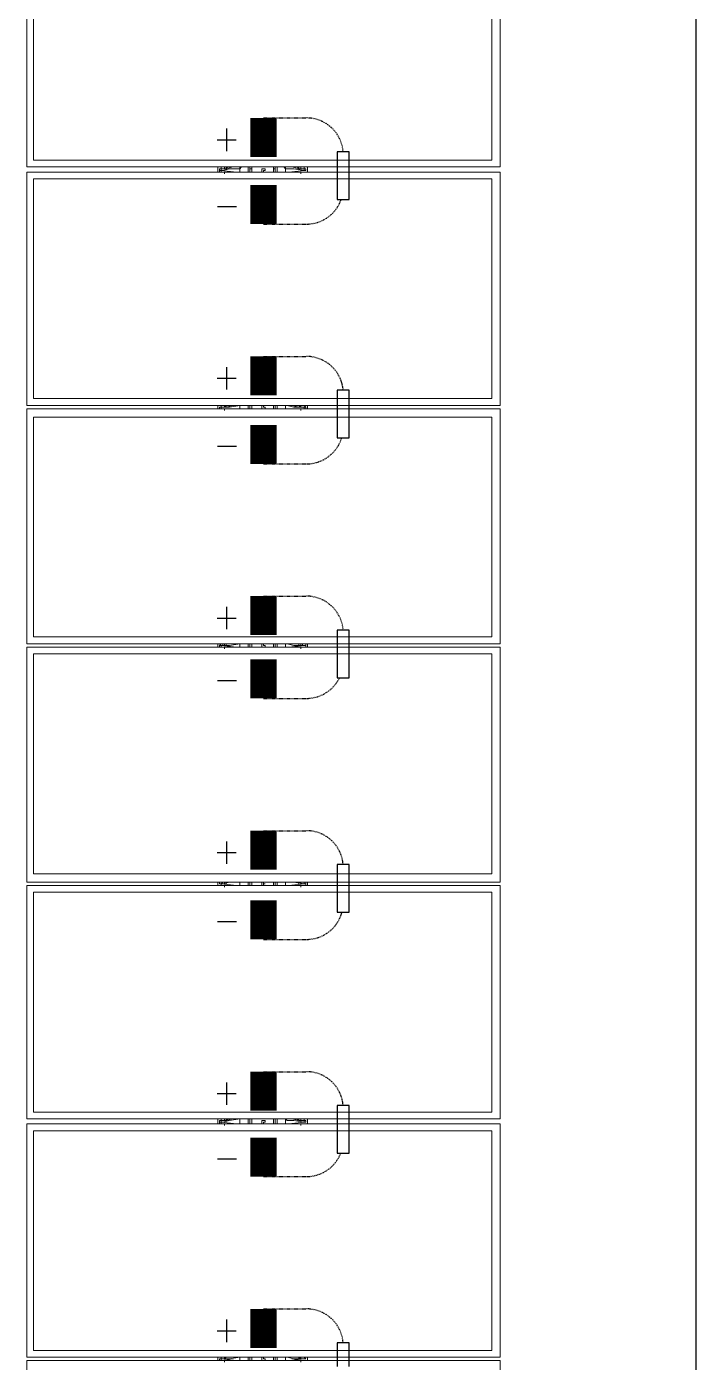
# Model space of a CAD drawing. Header units: feet. Extents: x -13743 to 68376, y -48 to 67763.
# Drawn here: x 1150 to 1278, y 65443.7 to 65699.2 of the extents above; entities that cross this region are included whole.
import ezdxf
from ezdxf.lldxf.tags import DXFTag

# ---------------------------------------------------------------- set-up
doc = ezdxf.new("R2010")
doc.units = ezdxf.units.FT
doc.header["$MEASUREMENT"] = 0
doc.linetypes.add('HIDDEN', pattern=[0.375, 0.25, -0.125])
for name, color, linetype in [('E-DC HARNESS-NEG', 170, 'DC HARNESS CABLE'), ('E-HARN-COMP', 8, 'Continuous'), ('E-TRNK-CABL-NEG', 6, 'HIDDEN'), ('E-TRUNK-CABLE-POS', 6, 'HIDDEN'), ('Polarity-Text', 7, 'Continuous')]:
    doc.layers.add(name, color=color, linetype=linetype)
doc.styles.get("Standard").update_dxf_attribs({"font": 'arial.ttf'})
tags = doc.linetypes.add('DC HARNESS CABLE', pattern='A,0.5,-0.2,["DH",Standard,S=0.1,R=0,X=-0.1,Y=-0.05],-0.2', length=0.9).pattern_tags.tags
tags[6] = DXFTag(74, 10)

# ---------------------------------------------------------------- blocks, each defined once
blk = doc.blocks.new('A$Cc93f9aa1')
at = {"lineweight": 5}
for points in [[(4.1098, 0), (4.3398, 0), (4.3398, 0.4666), (4.1098, 0.4666)], [(4.5748, 0.4666), (4.3448, 0.4666), (4.3448, 0), (4.5748, 0)], [(4.8098, 0.4666), (4.5781, 0.4666), (4.5781, 0), (4.8098, 0)], [(4.8131, 0), (5.0448, 0), (5.0448, 0.4666), (4.8131, 0.4666)], [(5.0481, 0), (5.2781, 0), (5.2781, 0.4666), (5.0481, 0.4666)], [(5.5131, 0.4666), (5.5131, 0), (5.2831, 0), (5.2831, 0.4666)], [(5.7481, 0.4666), (5.5164, 0.4666), (5.5164, 0), (5.7481, 0)], [(4.1165, 0.4583), (4.3332, 0.4583), (4.3332, 0.0067), (4.1165, 0.0067)], [(4.3515, 0.4583), (4.5681, 0.4583), (4.5681, 0.0067), (4.3515, 0.0067)], [(4.5865, 0.4583), (4.8031, 0.4583), (4.8031, 0.0067), (4.5865, 0.0067)], [(4.8198, 0.4583), (5.0365, 0.4583), (5.0365, 0.0067), (4.8198, 0.0067)], [(5.2715, 0.0067), (5.2715, 0.4583), (5.0548, 0.4583), (5.0548, 0.0067)], [(5.5064, 0.4583), (5.2898, 0.4583), (5.2898, 0.0067), (5.5064, 0.0067)], [(4.5781, 0.2733), (4.5765, 0.2733), (4.5765, 0.275), (4.5781, 0.275)], [(5.5148, 0.275), (5.5148, 0.2733)], [(4.3432, 0.235), (4.3415, 0.235), (4.3415, 0.2317), (4.3448, 0.2317), (4.3448, 0.2333), (4.3432, 0.2333)], [(4.5781, 0.235), (4.5765, 0.235), (4.5765, 0.2333), (4.5748, 0.2333), (4.5748, 0.2317), (4.5765, 0.2317), (4.5781, 0.2317), (4.5781, 0.2333)], [(4.8115, 0.235), (4.8115, 0.2333), (4.8098, 0.2333), (4.8098, 0.2317), (4.8115, 0.2317), (4.8131, 0.2317), (4.8131, 0.2333), (4.8131, 0.235)], [(5.0465, 0.235), (5.0465, 0.2333), (5.0448, 0.2333), (5.0448, 0.2317), (5.0465, 0.2317), (5.0481, 0.2317), (5.0481, 0.2333), (5.0465, 0.2333)], [(5.2815, 0.235), (5.2798, 0.235), (5.2798, 0.2317), (5.2831, 0.2317), (5.2831, 0.2333), (5.2815, 0.2333)], [(5.5164, 0.235), (5.5148, 0.235), (5.5148, 0.2333), (5.5131, 0.2333), (5.5131, 0.2317), (5.5148, 0.2317), (5.5164, 0.2317), (5.5164, 0.2333)]]:
    blk.add_lwpolyline(points, close=True, dxfattribs=at)
for points in [[(4.3448, 0.2767), (4.3398, 0.2767)], [(4.5781, 0.2767), (4.5748, 0.2767)], [(4.8131, 0.2767), (4.8098, 0.2767)], [(5.0481, 0.2767), (5.0448, 0.2767)], [(5.2831, 0.2767), (5.2781, 0.2767)], [(5.5164, 0.2767), (5.5131, 0.2767)], [(4.3398, 0.255), (4.3415, 0.255), (4.3415, 0.2633), (4.3432, 0.2733)], [(4.3432, 0.27), (4.3432, 0.2733), (4.3432, 0.275), (4.3432, 0.2733), (4.3415, 0.2733), (4.3415, 0.2717), (4.3415, 0.27), (4.3415, 0.2683)], [(4.5765, 0.255), (4.5748, 0.255), (4.5748, 0.2567), (4.5765, 0.2633), (4.5765, 0.2733), (4.5765, 0.27), (4.5748, 0.2683)], [(4.5781, 0.27), (4.5781, 0.2733)], [(4.8098, 0.2683), (4.8098, 0.27), (4.8098, 0.2717), (4.8115, 0.2717), (4.8115, 0.275), (4.8131, 0.275)], [(4.8115, 0.255), (4.8098, 0.255), (4.8098, 0.2567), (4.8115, 0.2633), (4.8115, 0.2733)], [(4.8115, 0.27), (4.8115, 0.2733), (4.8115, 0.275)], [(5.0481, 0.275), (5.0465, 0.275), (5.0465, 0.2733), (5.0448, 0.2733), (5.0448, 0.27), (5.0448, 0.2683)], [(5.0465, 0.255), (5.0448, 0.255), (5.0448, 0.2633), (5.0465, 0.2733)], [(5.0465, 0.27), (5.0465, 0.2733), (5.0465, 0.275)], [(5.2798, 0.255), (5.2781, 0.255), (5.2798, 0.2567), (5.2798, 0.2633), (5.2815, 0.2733)], [(5.2815, 0.27), (5.2815, 0.2733), (5.2815, 0.275), (5.2815, 0.2733), (5.2798, 0.2733), (5.2798, 0.2683)], [(5.5148, 0.255), (5.5131, 0.255), (5.5131, 0.2567), (5.5148, 0.2633), (5.5148, 0.2733), (5.5148, 0.27), (5.5131, 0.2683)], [(5.5164, 0.27), (5.5164, 0.2733)], [(4.3448, 0.2467), (4.3415, 0.2467), (4.3398, 0.2467), (4.3398, 0.2533), (4.3415, 0.255)], [(4.5765, 0.2467), (4.5748, 0.2467), (4.5748, 0.255)], [(4.8115, 0.2467), (4.8098, 0.2467), (4.8098, 0.255)], [(5.0465, 0.2467), (5.0448, 0.2467), (5.0448, 0.255)], [(5.2798, 0.2467), (5.2781, 0.2467), (5.2781, 0.255)], [(5.5148, 0.2467), (5.5131, 0.2467), (5.5131, 0.255)], [(4.3398, 0.2467), (4.3415, 0.2467)], [(4.3448, 0.245), (4.3415, 0.245), (4.3398, 0.245)], [(4.3448, 0.2433), (4.3415, 0.2433), (4.3398, 0.2433)], [(4.3415, 0.2433), (4.3415, 0.245)], [(4.5781, 0.2467), (4.5748, 0.2467)], [(4.5781, 0.245), (4.5748, 0.245), (4.5765, 0.245)], [(4.5748, 0.245), (4.5748, 0.2433), (4.5781, 0.2433)], [(4.8131, 0.2467), (4.8098, 0.2467)], [(4.8131, 0.245), (4.8098, 0.245), (4.8115, 0.245)], [(4.8098, 0.245), (4.8098, 0.2433), (4.8131, 0.2433)], [(5.0481, 0.2467), (5.0448, 0.2467)], [(5.0481, 0.245), (5.0448, 0.245), (5.0465, 0.245)], [(5.0448, 0.245), (5.0448, 0.2433), (5.0481, 0.2433)], [(5.2831, 0.2467), (5.2781, 0.2467)], [(5.2831, 0.245), (5.2781, 0.245), (5.2798, 0.245)], [(5.2831, 0.2433), (5.2798, 0.2433), (5.2781, 0.2433), (5.2781, 0.245)], [(5.5164, 0.2467), (5.5131, 0.2467)], [(5.5164, 0.245), (5.5131, 0.245), (5.5148, 0.245)], [(5.5131, 0.245), (5.5131, 0.2433), (5.5164, 0.2433)], [(4.3448, 0.2217), (4.3415, 0.2217), (4.3398, 0.2217)], [(4.3398, 0.22), (4.3415, 0.22), (4.3448, 0.22)], [(4.3415, 0.21), (4.3398, 0.2117), (4.3398, 0.2183), (4.3415, 0.2183), (4.3398, 0.2183)], [(4.3415, 0.22), (4.3415, 0.2217)], [(4.3448, 0.2183), (4.3415, 0.2183)], [(4.5781, 0.2217), (4.5748, 0.2217), (4.5748, 0.22)], [(4.5781, 0.22), (4.5748, 0.22), (4.5765, 0.22)], [(4.5781, 0.1917), (4.5765, 0.1917), (4.5765, 0.2), (4.5748, 0.21), (4.5748, 0.2183), (4.5765, 0.2183)], [(4.5748, 0.2183), (4.5781, 0.2183)], [(4.8131, 0.2217), (4.8098, 0.2217), (4.8098, 0.22)], [(4.8131, 0.22), (4.8098, 0.22), (4.8115, 0.22)], [(4.8115, 0.2183), (4.8098, 0.2183), (4.8098, 0.21), (4.8115, 0.2), (4.8115, 0.1917), (4.8131, 0.1917)], [(4.8098, 0.2183), (4.8131, 0.2183)], [(5.0481, 0.2217), (5.0448, 0.2217), (5.0448, 0.22)], [(5.0481, 0.22), (5.0448, 0.22), (5.0465, 0.22)], [(5.0465, 0.2183), (5.0448, 0.2183), (5.0448, 0.21), (5.0448, 0.2), (5.0465, 0.1933), (5.0465, 0.1917), (5.0481, 0.1917)], [(5.0448, 0.2183), (5.0481, 0.2183)], [(5.2831, 0.2217), (5.2798, 0.2217), (5.2781, 0.2217), (5.2781, 0.22)], [(5.2831, 0.22), (5.2781, 0.22), (5.2798, 0.22)], [(5.2798, 0.2183), (5.2781, 0.2183), (5.2781, 0.21), (5.2798, 0.2), (5.2815, 0.1933), (5.2815, 0.1917), (5.2831, 0.1917)], [(5.2781, 0.2183), (5.2831, 0.2183)], [(5.5164, 0.2217), (5.5131, 0.2217), (5.5131, 0.22), (5.5164, 0.22)], [(5.5148, 0.1917), (5.5148, 0.2), (5.5131, 0.21), (5.5131, 0.2183), (5.5148, 0.2183)], [(5.5131, 0.2183), (5.5164, 0.2183)], [(4.3398, 0.21), (4.3415, 0.21), (4.3415, 0.2), (4.3432, 0.1933), (4.3432, 0.1917), (4.3448, 0.1917)], [(4.3448, 0.1883), (4.3398, 0.1883)], [(4.3415, 0.1967), (4.3415, 0.195), (4.3415, 0.1917), (4.3432, 0.1917), (4.3432, 0.19), (4.3448, 0.19)], [(4.3432, 0.195), (4.3432, 0.1917), (4.3432, 0.19)], [(4.5748, 0.1967), (4.5765, 0.195), (4.5765, 0.19), (4.5781, 0.19), (4.5781, 0.1917), (4.5781, 0.195)], [(4.5781, 0.1883), (4.5748, 0.1883)], [(4.8098, 0.1967), (4.8098, 0.195), (4.8098, 0.1933), (4.8115, 0.1933), (4.8115, 0.19), (4.8131, 0.19)], [(4.8131, 0.1883), (4.8098, 0.1883)], [(4.8115, 0.195), (4.8115, 0.1917), (4.8115, 0.19)], [(5.0448, 0.1967), (5.0448, 0.195), (5.0448, 0.1933), (5.0465, 0.1917), (5.0465, 0.19), (5.0465, 0.1917), (5.0465, 0.195)], [(5.0481, 0.1883), (5.0448, 0.1883)], [(5.2831, 0.1883), (5.2781, 0.1883)], [(5.2798, 0.1967), (5.2798, 0.1917), (5.2815, 0.1917), (5.2815, 0.19), (5.2815, 0.1917), (5.2815, 0.195)], [(5.2815, 0.19), (5.2831, 0.19)], [(5.5131, 0.1967), (5.5148, 0.195), (5.5148, 0.19), (5.5148, 0.1917), (5.5164, 0.1917), (5.5164, 0.195)], [(5.5164, 0.1883), (5.5131, 0.1883)], [(5.5148, 0.19), (5.5164, 0.19)]]:
    blk.add_lwpolyline(points, dxfattribs=at)
at = {"color": 8, "lineweight": 5, "true_color": 0x808080}
for points in [[(4.3448, 0.2767), (4.3398, 0.2767)], [(4.5781, 0.2767), (4.5748, 0.2767)], [(4.8131, 0.2767), (4.8098, 0.2767)], [(5.0481, 0.2767), (5.0448, 0.2767)], [(5.2831, 0.2767), (5.2781, 0.2767)], [(5.5164, 0.2767), (5.5131, 0.2767)], [(4.3398, 0.2733), (4.3415, 0.2733), (4.3415, 0.275), (4.3432, 0.275)], [(4.3398, 0.27), (4.3415, 0.27), (4.3415, 0.2683), (4.3398, 0.2617)], [(4.3398, 0.2683), (4.3415, 0.2683), (4.3398, 0.2667)], [(4.3432, 0.2733), (4.3432, 0.2733)], [(4.3432, 0.2733), (4.3448, 0.2583)], [(4.3448, 0.2683), (4.3448, 0.27), (4.3465, 0.27)], [(4.5748, 0.2733), (4.5765, 0.275)], [(4.5748, 0.27), (4.5765, 0.27), (4.5765, 0.2683), (4.5748, 0.2617)], [(4.5748, 0.2667), (4.5748, 0.2683)], [(4.5781, 0.2733), (4.5781, 0.2733)], [(4.5781, 0.2733), (4.5781, 0.2583)], [(4.5781, 0.2683), (4.5781, 0.27)], [(4.8098, 0.2733), (4.8098, 0.275), (4.8115, 0.275)], [(4.8098, 0.2617), (4.8098, 0.27), (4.8115, 0.27)], [(4.8098, 0.2667), (4.8098, 0.2683), (4.8115, 0.2683)], [(4.8115, 0.2733), (4.8115, 0.2733)], [(4.8115, 0.2733), (4.8131, 0.2583)], [(4.8131, 0.2717), (4.8131, 0.2717)], [(4.8131, 0.2683), (4.8131, 0.27), (4.8148, 0.27)], [(5.0448, 0.2733), (5.0448, 0.275), (5.0465, 0.275)], [(5.0448, 0.2617), (5.0448, 0.27), (5.0465, 0.27)], [(5.0448, 0.2667), (5.0448, 0.2683), (5.0465, 0.2683)], [(5.0465, 0.2733), (5.0465, 0.2733)], [(5.0465, 0.2733), (5.0481, 0.2583)], [(5.0481, 0.2683), (5.0481, 0.27)], [(5.2781, 0.2733), (5.2798, 0.2733), (5.2798, 0.275), (5.2815, 0.275)], [(5.2781, 0.27), (5.2798, 0.27), (5.2798, 0.2683), (5.2781, 0.2617)], [(5.2781, 0.2683), (5.2798, 0.2683), (5.2781, 0.2667)], [(5.2815, 0.2733), (5.2815, 0.2733)], [(5.2815, 0.2733), (5.2831, 0.2583)], [(5.2831, 0.2683), (5.2831, 0.27)], [(5.5131, 0.2733), (5.5148, 0.275)], [(5.5131, 0.27), (5.5148, 0.27), (5.5131, 0.2683), (5.5131, 0.2617)], [(5.5131, 0.2667), (5.5131, 0.2683), (5.5148, 0.2683)], [(5.5148, 0.2733), (5.5164, 0.2583)], [(5.5164, 0.2733), (5.5164, 0.2733)], [(5.5164, 0.2683), (5.5164, 0.27)], [(4.3448, 0.255), (4.3415, 0.255)], [(4.5781, 0.255), (4.5748, 0.255)], [(4.8131, 0.255), (4.8098, 0.255)], [(5.0481, 0.255), (5.0448, 0.255)], [(5.2831, 0.255), (5.2781, 0.255)], [(5.5164, 0.255), (5.5131, 0.255)], [(4.3398, 0.195), (4.3415, 0.195), (4.3415, 0.1967), (4.3398, 0.2033)], [(4.3398, 0.1967), (4.3415, 0.1967), (4.3398, 0.1983)], [(4.3415, 0.21), (4.3448, 0.21)], [(4.3448, 0.2067), (4.3432, 0.1917)], [(4.5748, 0.21), (4.5781, 0.21)], [(4.5748, 0.195), (4.5765, 0.195), (4.5765, 0.1967), (4.5748, 0.2033)], [(4.5765, 0.1967), (4.5748, 0.1967), (4.5748, 0.1983)], [(4.5781, 0.2067), (4.5781, 0.1917)], [(4.8098, 0.21), (4.8131, 0.21)], [(4.8098, 0.2033), (4.8098, 0.195), (4.8115, 0.195)], [(4.8115, 0.1967), (4.8098, 0.1967), (4.8098, 0.1983)], [(4.8131, 0.2067), (4.8115, 0.1917)], [(5.0448, 0.21), (5.0481, 0.21)], [(5.0448, 0.2033), (5.0448, 0.195), (5.0465, 0.195)], [(5.0465, 0.1967), (5.0448, 0.1967), (5.0448, 0.1983)], [(5.0481, 0.2067), (5.0465, 0.1917)], [(5.2781, 0.21), (5.2831, 0.21)], [(5.2781, 0.195), (5.2798, 0.195), (5.2798, 0.1967), (5.2781, 0.2033)], [(5.2781, 0.1967), (5.2798, 0.1967), (5.2781, 0.1983)], [(5.2831, 0.2067), (5.2815, 0.1917)], [(5.5131, 0.21), (5.5164, 0.21)], [(5.5131, 0.195), (5.5148, 0.195), (5.5131, 0.1967), (5.5131, 0.2033)], [(5.5131, 0.1967), (5.5131, 0.1983)], [(5.5164, 0.2067), (5.5148, 0.1917)], [(4.3432, 0.19), (4.3415, 0.19), (4.3415, 0.1917), (4.3398, 0.1917)], [(4.3448, 0.1883), (4.3398, 0.1883)], [(4.3432, 0.1917), (4.3432, 0.1917)], [(4.3448, 0.1967), (4.3448, 0.195), (4.3465, 0.195)], [(4.5765, 0.19), (4.5765, 0.1917), (4.5748, 0.1917)], [(4.5781, 0.1883), (4.5748, 0.1883)], [(4.5781, 0.1967), (4.5781, 0.195), (4.5798, 0.195)], [(4.5781, 0.1917), (4.5781, 0.1917)], [(4.8115, 0.19), (4.8098, 0.1917)], [(4.8131, 0.1883), (4.8098, 0.1883)], [(4.8115, 0.1917), (4.8115, 0.1917)], [(4.8131, 0.1967), (4.8131, 0.195), (4.8148, 0.195)], [(5.0465, 0.19), (5.0448, 0.19), (5.0448, 0.1917)], [(5.0481, 0.1883), (5.0448, 0.1883)], [(5.0465, 0.1917), (5.0465, 0.1917)], [(5.0481, 0.1967), (5.0481, 0.195), (5.0498, 0.195)], [(5.2815, 0.19), (5.2798, 0.19), (5.2798, 0.1917), (5.2781, 0.1917)], [(5.2831, 0.1883), (5.2781, 0.1883)], [(5.2815, 0.1917), (5.2815, 0.1917)], [(5.2831, 0.1967), (5.2831, 0.195), (5.2848, 0.195)], [(5.5148, 0.19), (5.5148, 0.1917), (5.5131, 0.1917)], [(5.5164, 0.1883), (5.5131, 0.1883)], [(5.5164, 0.1967), (5.5164, 0.195), (5.5181, 0.195)], [(5.5164, 0.1917), (5.5164, 0.1917)]]:
    blk.add_lwpolyline(points, dxfattribs=at)
for points in [[(4.5798, 0.27), (4.5781, 0.27)], [(5.0498, 0.27), (5.0481, 0.27)], [(5.2848, 0.27), (5.2831, 0.27)], [(5.5181, 0.27), (5.5164, 0.27)]]:
    blk.add_lwpolyline(points, close=True, dxfattribs=at)

msp = doc.modelspace()

# ---------------------------------------------------------------- linework, layer by layer
at = {"layer": 'E-DC HARNESS-NEG', "ltscale": 0.5}
msp.add_lwpolyline([(1278.05, 66495.92), (1277.91, 64637.75)], dxfattribs=at)
at = {"layer": 'E-HARN-COMP', "const_width": 5}
for points in [[(1195.28, 65674.28), (1195.28, 65681.73)], [(1195.28, 65661.42), (1195.28, 65668.87)], [(1195.28, 65628.66), (1195.28, 65636.11)], [(1195.28, 65615.55), (1195.28, 65623)], [(1195.28, 65582.79), (1195.28, 65590.25)], [(1195.28, 65570.69), (1195.28, 65578.15)], [(1195.28, 65537.94), (1195.28, 65545.39)], [(1195.28, 65524.59), (1195.28, 65532.05)], [(1195.28, 65491.84), (1195.28, 65499.29)], [(1195.28, 65479.22), (1195.28, 65486.67)], [(1195.28, 65446.46), (1195.28, 65453.92)]]:
    msp.add_lwpolyline(points, dxfattribs=at)
at = {"layer": 'E-HARN-COMP'}
for points in [[(1211.69, 65670.7), (1211.69, 65675.26), (1209.36, 65675.26), (1209.36, 65670.7)], [(1209.36, 65670.7), (1209.36, 65666.13), (1211.69, 65666.13), (1211.69, 65670.7)], [(1211.69, 65625.08), (1211.69, 65629.64), (1209.36, 65629.64), (1209.36, 65625.08)], [(1209.36, 65625.08), (1209.36, 65620.51), (1211.69, 65620.51), (1211.69, 65625.08)], [(1211.69, 65579.21), (1211.69, 65583.77), (1209.36, 65583.77), (1209.36, 65579.21)], [(1209.36, 65579.21), (1209.36, 65574.65), (1211.69, 65574.65), (1211.69, 65579.21)], [(1211.69, 65534.35), (1211.69, 65538.92), (1209.36, 65538.92), (1209.36, 65534.35)], [(1209.36, 65534.35), (1209.36, 65529.79), (1211.69, 65529.79), (1211.69, 65534.35)], [(1211.69, 65488.25), (1211.69, 65492.82), (1209.36, 65492.82), (1209.36, 65488.25)], [(1209.36, 65488.25), (1209.36, 65483.69), (1211.69, 65483.69), (1211.69, 65488.25)], [(1211.69, 65442.88), (1211.69, 65447.44), (1209.36, 65447.44), (1209.36, 65442.88)]]:
    msp.add_lwpolyline(points, dxfattribs=at)
at = {"layer": 'E-TRNK-CABL-NEG', "ltscale": 0.1}
for points in [[(1195.28, 65661.42), (1203.51, 65661.42, 0.319123), (1210.15, 65666.13, 0.319123)], [(1195.28, 65615.55), (1203.51, 65615.55, 0.329497), (1210.23, 65620.51, 0.329497)], [(1195.28, 65570.69), (1203.51, 65570.69, 0.286977), (1209.83, 65574.65, 0.286977)], [(1195.28, 65524.59), (1203.51, 65524.59, 0.338726), (1210.29, 65529.78, 0.338726)], [(1195.28, 65479.22), (1203.51, 65479.22, 0.30904), (1210.06, 65483.69, 0.30904)]]:
    msp.add_lwpolyline(points, format="xyb", dxfattribs=at)
at = {"layer": 'E-TRUNK-CABLE-POS', "ltscale": 0.1}
for points in [[(1195.28, 65681.73), (1203.51, 65681.73, -0.391396), (1210.52, 65675.26, -0.391396)], [(1195.28, 65636.11), (1203.51, 65636.11, -0.391396), (1210.52, 65629.64, -0.391396)], [(1195.28, 65590.25), (1203.51, 65590.25, -0.391396), (1210.52, 65583.77, -0.391396)], [(1195.28, 65545.39), (1203.51, 65545.39, -0.391396), (1210.52, 65538.92, -0.391396)], [(1195.28, 65499.29), (1203.51, 65499.29, -0.391396), (1210.52, 65492.82, -0.391396)], [(1195.28, 65453.92), (1203.51, 65453.92, -0.391396), (1210.52, 65447.44, -0.391396)]]:
    msp.add_lwpolyline(points, format="xyb", dxfattribs=at)
at = {"layer": 'Polarity-Text'}
for p, q in [((1188.23, 65679.68), (1188.23, 65675.4)), ((1186.42, 65677.54), (1190.04, 65677.54)), ((1186.5, 65664.81), (1190.12, 65664.81)), ((1188.23, 65634.06), (1188.23, 65629.78)), ((1186.42, 65631.92), (1190.04, 65631.92)), ((1186.5, 65618.95), (1190.12, 65618.95)), ((1188.23, 65588.19), (1188.23, 65583.92)), ((1186.42, 65586.05), (1190.04, 65586.05)), ((1186.5, 65574.09), (1190.12, 65574.09)), ((1188.23, 65543.34), (1188.23, 65539.06)), ((1186.42, 65541.2), (1190.04, 65541.2)), ((1186.5, 65527.99), (1190.12, 65527.99)), ((1188.23, 65497.23), (1188.23, 65492.96)), ((1186.42, 65495.1), (1190.04, 65495.1)), ((1186.5, 65482.62), (1190.12, 65482.62)), ((1186.42, 65449.72), (1190.04, 65449.72)), ((1188.23, 65451.86), (1188.23, 65447.58))]:
    msp.add_line(p, q, dxfattribs=at)

# ---------------------------------------------------------------- block references
at = {"xscale": 194.04614304, "yscale": 194.04614304, "zscale": 194.04614304, "rotation": 270}
msp.add_blockref('A$Cc93f9aa1', (1150, 66514.47), dxfattribs=at)

doc.saveas('drawing.dxf')
